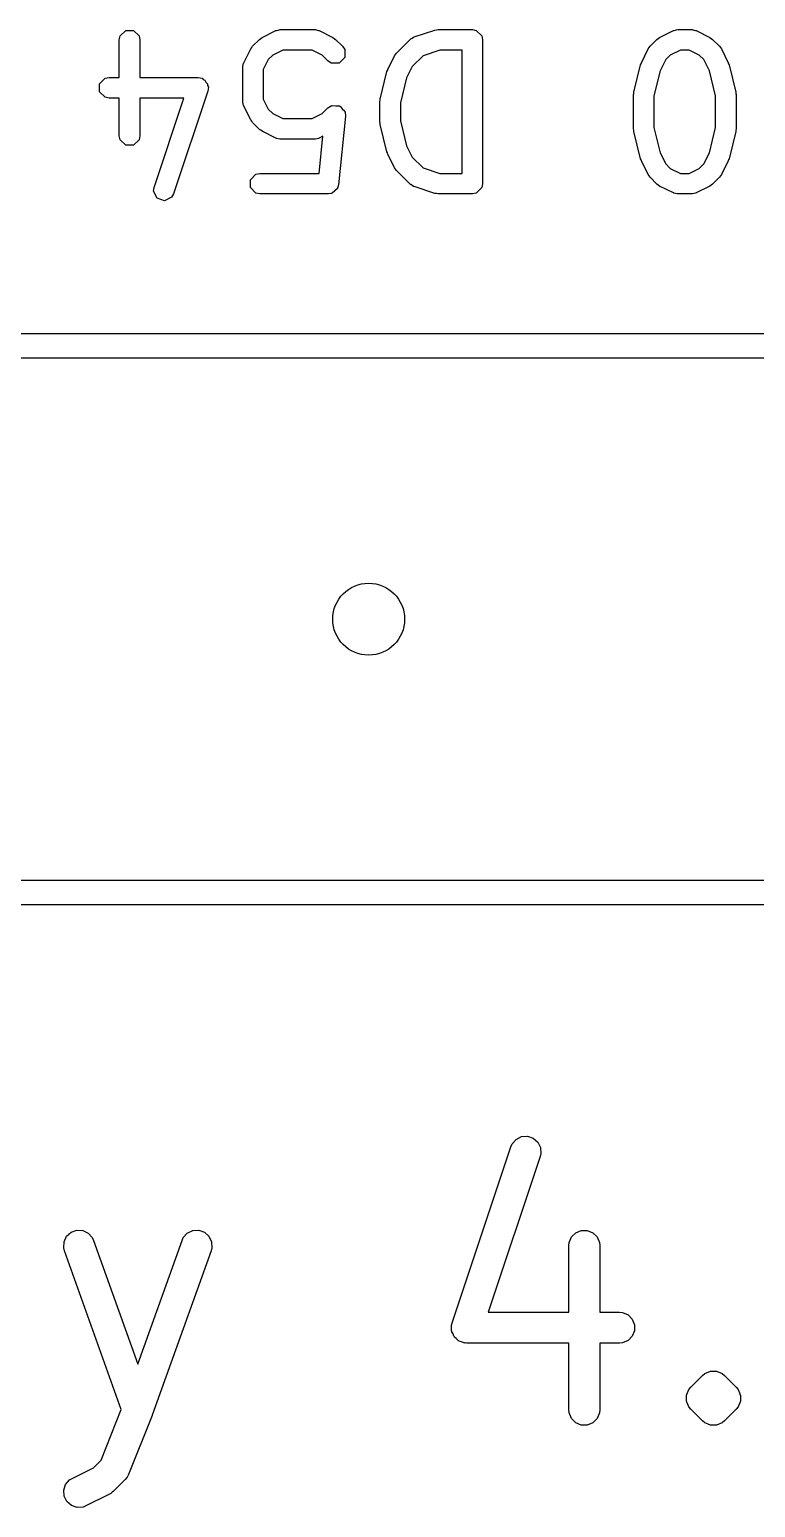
# Model space of a CAD drawing. Extents: x 2.09 to 4.49, y -4.78 to -2.96.
# Drawn here: x 3.4933 to 3.6323, y -3.241 to -2.9579 of the extents above; entities that cross this region are included whole.
import ezdxf

# ---------------------------------------------------------------- set-up
doc = ezdxf.new("R2010")
doc.units = 0
doc.header["$MEASUREMENT"] = 0
doc.layers.add('BLACK', color=7, linetype='CONTINUOUS')

msp = doc.modelspace()

# ---------------------------------------------------------------- linework, layer by layer
at = {"layer": 'BLACK', "linetype": 'CONTINUOUS'}
for p, q in [((3.51068, -2.95914), (3.51175, -2.95808)), ((3.51175, -2.95808), (3.51325, -2.95808)), ((3.51325, -2.95808), (3.51432, -2.95914)), ((3.53787, -2.95945), (3.54049, -2.95814)), ((3.54049, -2.95814), (3.54059, -2.95811)), ((3.54059, -2.95811), (3.54062, -2.95808)), ((3.54062, -2.95808), (3.54093, -2.95802)), ((3.54093, -2.95802), (3.54123, -2.95793)), ((3.54123, -2.95793), (3.54128, -2.95795)), ((3.54128, -2.95795), (3.54137, -2.95793)), ((3.54137, -2.95793), (3.54793, -2.95793)), ((3.54793, -2.95793), (3.54803, -2.95795)), ((3.54803, -2.95795), (3.54807, -2.95793)), ((3.54807, -2.95793), (3.54838, -2.95802)), ((3.54838, -2.95802), (3.54869, -2.95808)), ((3.54869, -2.95808), (3.54872, -2.95811)), ((3.54872, -2.95811), (3.54882, -2.95814)), ((3.54882, -2.95814), (3.55144, -2.95945)), ((3.567, -2.95934), (3.57093, -2.95803)), ((3.57093, -2.95803), (3.57125, -2.95799)), ((3.57125, -2.95799), (3.57156, -2.95793)), ((3.57156, -2.95793), (3.57812, -2.95793)), ((3.57812, -2.95793), (3.57887, -2.95808)), ((3.57887, -2.95808), (3.57994, -2.95914)), ((3.61398, -2.95945), (3.61661, -2.95814)), ((3.61661, -2.95814), (3.6167, -2.95811)), ((3.6167, -2.95811), (3.61674, -2.95808)), ((3.61674, -2.95808), (3.61704, -2.95802)), ((3.61704, -2.95802), (3.61735, -2.95793)), ((3.61735, -2.95793), (3.61739, -2.95795)), ((3.61739, -2.95795), (3.61749, -2.95793)), ((3.61749, -2.95793), (3.62011, -2.95793)), ((3.62011, -2.95793), (3.62021, -2.95795)), ((3.62021, -2.95795), (3.62025, -2.95793)), ((3.62025, -2.95793), (3.62056, -2.95802)), ((3.62056, -2.95802), (3.62087, -2.95808)), ((3.62087, -2.95808), (3.6209, -2.95811)), ((3.6209, -2.95811), (3.62099, -2.95814)), ((3.62099, -2.95814), (3.62362, -2.95945)), ((3.51053, -2.9599), (3.51068, -2.95914)), ((3.51053, -2.96711), (3.51053, -2.9599)), ((3.51432, -2.95914), (3.51447, -2.9599)), ((3.51447, -2.9599), (3.51447, -2.96711)), ((3.53604, -2.96113), (3.53736, -2.95982)), ((3.53736, -2.95982), (3.53762, -2.95964)), ((3.53762, -2.95964), (3.53787, -2.95945)), ((3.55144, -2.95945), (3.55169, -2.95964)), ((3.55169, -2.95964), (3.55195, -2.95982)), ((3.55195, -2.95982), (3.55326, -2.96113)), ((3.5636, -2.96244), (3.56623, -2.95982)), ((3.56623, -2.95982), (3.56631, -2.95976)), ((3.56631, -2.95976), (3.56633, -2.95972)), ((3.56633, -2.95972), (3.5666, -2.95957)), ((3.5666, -2.95957), (3.56687, -2.95939)), ((3.56687, -2.95939), (3.56691, -2.95939)), ((3.56691, -2.95939), (3.567, -2.95934)), ((3.57994, -2.95914), (3.58009, -2.9599)), ((3.58009, -2.9599), (3.58009, -2.98746)), ((3.61216, -2.96113), (3.61347, -2.95982)), ((3.61347, -2.95982), (3.61373, -2.95964)), ((3.61373, -2.95964), (3.61398, -2.95945)), ((3.62362, -2.95945), (3.62387, -2.95964)), ((3.62387, -2.95964), (3.62413, -2.95982)), ((3.62413, -2.95982), (3.62544, -2.96113)), ((3.53436, -2.96427), (3.53568, -2.96164)), ((3.53568, -2.96164), (3.53587, -2.96139)), ((3.53587, -2.96139), (3.53604, -2.96113)), ((3.53905, -2.96369), (3.53809, -2.96561)), ((3.53991, -2.96283), (3.53905, -2.96369)), ((3.54184, -2.96186), (3.53991, -2.96283)), ((3.54747, -2.96186), (3.54184, -2.96186)), ((3.54939, -2.96283), (3.54747, -2.96186)), ((3.55048, -2.96391), (3.54939, -2.96283)), ((3.55369, -2.96327), (3.55263, -2.96434)), ((3.55326, -2.96113), (3.55369, -2.96177)), ((3.55369, -2.96177), (3.55369, -2.96327)), ((3.56192, -2.96558), (3.56323, -2.96295)), ((3.56323, -2.96295), (3.56343, -2.9627)), ((3.56343, -2.9627), (3.5636, -2.96244)), ((3.56868, -2.96293), (3.56661, -2.965)), ((3.57188, -2.96186), (3.56868, -2.96293)), ((3.57615, -2.96186), (3.57188, -2.96186)), ((3.57615, -2.98549), (3.57615, -2.96186)), ((3.61048, -2.96427), (3.61179, -2.96164)), ((3.61179, -2.96164), (3.61198, -2.96139)), ((3.61198, -2.96139), (3.61216, -2.96113)), ((3.61517, -2.96369), (3.6141, -2.96583)), ((3.61603, -2.96283), (3.61517, -2.96369)), ((3.61795, -2.96186), (3.61603, -2.96283)), ((3.61965, -2.96186), (3.61795, -2.96186)), ((3.62157, -2.96283), (3.61965, -2.96186)), ((3.62243, -2.96369), (3.62157, -2.96283)), ((3.62351, -2.96583), (3.62243, -2.96369)), ((3.62544, -2.96113), (3.62562, -2.96139)), ((3.62562, -2.96139), (3.62581, -2.96164)), ((3.62581, -2.96164), (3.62712, -2.96427)), ((3.53416, -2.96501), (3.53424, -2.9647)), ((3.53417, -2.96505), (3.53416, -2.96501)), ((3.53416, -2.96515), (3.53417, -2.96505)), ((3.53416, -2.97171), (3.53416, -2.96515)), ((3.53424, -2.9647), (3.53431, -2.96439)), ((3.53431, -2.96439), (3.53434, -2.96436)), ((3.53434, -2.96436), (3.53436, -2.96427)), ((3.53809, -2.96561), (3.53809, -2.97124)), ((3.55112, -2.96434), (3.55048, -2.96391)), ((3.55263, -2.96434), (3.55112, -2.96434)), ((3.56046, -2.97123), (3.56177, -2.96598)), ((3.56177, -2.96598), (3.56187, -2.96579)), ((3.56187, -2.96579), (3.56192, -2.96558)), ((3.56661, -2.965), (3.56554, -2.96715)), ((3.60902, -2.96992), (3.61033, -2.96467)), ((3.61033, -2.96467), (3.61042, -2.96447)), ((3.61042, -2.96447), (3.61048, -2.96427)), ((3.6141, -2.96583), (3.6129, -2.97064)), ((3.62471, -2.97064), (3.62351, -2.96583)), ((3.62712, -2.96427), (3.62718, -2.96447)), ((3.62718, -2.96447), (3.62727, -2.96467)), ((3.62727, -2.96467), (3.62858, -2.96992)), ((3.50675, -2.96833), (3.50781, -2.96726)), ((3.50675, -2.96984), (3.50675, -2.96833)), ((3.50781, -2.96726), (3.50856, -2.96711)), ((3.50856, -2.96711), (3.51053, -2.96711)), ((3.51447, -2.96711), (3.52562, -2.96711)), ((3.52562, -2.96711), (3.52638, -2.96726)), ((3.52638, -2.96726), (3.52661, -2.96749)), ((3.52661, -2.96749), (3.52691, -2.9676)), ((3.52691, -2.9676), (3.52712, -2.96801)), ((3.52712, -2.96801), (3.52744, -2.96833)), ((3.52744, -2.96833), (3.52744, -2.96865)), ((3.52744, -2.96865), (3.52759, -2.96894)), ((3.52759, -2.96894), (3.52749, -2.96971)), ((3.56554, -2.96715), (3.56434, -2.97195)), ((3.50781, -2.9709), (3.50675, -2.96984)), ((3.50856, -2.97105), (3.50781, -2.9709)), ((3.51053, -2.97105), (3.50856, -2.97105)), ((3.51053, -2.97827), (3.51053, -2.97105)), ((3.52289, -2.97105), (3.51447, -2.97105)), ((3.51447, -2.97105), (3.51447, -2.97827)), ((3.5172, -2.98815), (3.52289, -2.97105)), ((3.52749, -2.96971), (3.52093, -2.98939)), ((3.53417, -2.9718), (3.53416, -2.97171)), ((3.53416, -2.97185), (3.53417, -2.9718)), ((3.53424, -2.97215), (3.53416, -2.97185)), ((3.53431, -2.97246), (3.53424, -2.97215)), ((3.53809, -2.97124), (3.53905, -2.97317)), ((3.5604, -2.97171), (3.56045, -2.97147)), ((3.5604, -2.97564), (3.5604, -2.97171)), ((3.56045, -2.97147), (3.56046, -2.97123)), ((3.56434, -2.97195), (3.56434, -2.9754)), ((3.60896, -2.97039), (3.60901, -2.97016)), ((3.60896, -2.97696), (3.60896, -2.97039)), ((3.60901, -2.97016), (3.60902, -2.96992)), ((3.6129, -2.97064), (3.6129, -2.97671)), ((3.62471, -2.97671), (3.62471, -2.97064)), ((3.62858, -2.96992), (3.6286, -2.97016)), ((3.6286, -2.97016), (3.62864, -2.97039)), ((3.62864, -2.97039), (3.62864, -2.97696)), ((3.53434, -2.97249), (3.53431, -2.97246)), ((3.53436, -2.97259), (3.53434, -2.97249)), ((3.53568, -2.97521), (3.53436, -2.97259)), ((3.53587, -2.97546), (3.53568, -2.97521)), ((3.53905, -2.97317), (3.53991, -2.97403)), ((3.53991, -2.97403), (3.54184, -2.97499)), ((3.54184, -2.97499), (3.54747, -2.97499)), ((3.54747, -2.97499), (3.54939, -2.97403)), ((3.54939, -2.97403), (3.55048, -2.97294)), ((3.55048, -2.97294), (3.55112, -2.97251)), ((3.55112, -2.97251), (3.55122, -2.97251)), ((3.55122, -2.97251), (3.5513, -2.97245)), ((3.5513, -2.97245), (3.55196, -2.97251)), ((3.55196, -2.97251), (3.55263, -2.97251)), ((3.55383, -2.97453), (3.55252, -2.98765)), ((3.55263, -2.97251), (3.5527, -2.97259)), ((3.5527, -2.97259), (3.5528, -2.9726)), ((3.5528, -2.9726), (3.55322, -2.97311)), ((3.55322, -2.97311), (3.55369, -2.97358)), ((3.55369, -2.97358), (3.55369, -2.97368)), ((3.55369, -2.97368), (3.55376, -2.97376)), ((3.55376, -2.97376), (3.55383, -2.97453)), ((3.53604, -2.97572), (3.53587, -2.97546)), ((3.53736, -2.97704), (3.53604, -2.97572)), ((3.53762, -2.97721), (3.53736, -2.97704)), ((3.53787, -2.97741), (3.53762, -2.97721)), ((3.54049, -2.97872), (3.53787, -2.97741)), ((3.56045, -2.97588), (3.5604, -2.97564)), ((3.56046, -2.97612), (3.56045, -2.97588)), ((3.56177, -2.98137), (3.56046, -2.97612)), ((3.56434, -2.9754), (3.56554, -2.98021)), ((3.60901, -2.97719), (3.60896, -2.97696)), ((3.60902, -2.97743), (3.60901, -2.97719)), ((3.61033, -2.98268), (3.60902, -2.97743)), ((3.6129, -2.97671), (3.6141, -2.98152)), ((3.62351, -2.98152), (3.62471, -2.97671)), ((3.62858, -2.97743), (3.62727, -2.98268)), ((3.6286, -2.97719), (3.62858, -2.97743)), ((3.62864, -2.97696), (3.6286, -2.97719)), ((3.51068, -2.97902), (3.51053, -2.97827)), ((3.51175, -2.98009), (3.51068, -2.97902)), ((3.51325, -2.98009), (3.51175, -2.98009)), ((3.51432, -2.97902), (3.51325, -2.98009)), ((3.51447, -2.97827), (3.51432, -2.97902)), ((3.54059, -2.97874), (3.54049, -2.97872)), ((3.54062, -2.97878), (3.54059, -2.97874)), ((3.54093, -2.97884), (3.54062, -2.97878)), ((3.54123, -2.97892), (3.54093, -2.97884)), ((3.54128, -2.97891), (3.54123, -2.97892)), ((3.54137, -2.97893), (3.54128, -2.97891)), ((3.54793, -2.97893), (3.54137, -2.97893)), ((3.54803, -2.97891), (3.54793, -2.97893)), ((3.54807, -2.97892), (3.54803, -2.97891)), ((3.54838, -2.97884), (3.54807, -2.97892)), ((3.54869, -2.97878), (3.54838, -2.97884)), ((3.54872, -2.97874), (3.54869, -2.97878)), ((3.54882, -2.97872), (3.54872, -2.97874)), ((3.54878, -2.98549), (3.54949, -2.97838)), ((3.54949, -2.97838), (3.54882, -2.97872)), ((3.56554, -2.98021), (3.56661, -2.98235)), ((3.56187, -2.98157), (3.56177, -2.98137)), ((3.56192, -2.98177), (3.56187, -2.98157)), ((3.56323, -2.9844), (3.56192, -2.98177)), ((3.56661, -2.98235), (3.56868, -2.98442)), ((3.61042, -2.98288), (3.61033, -2.98268)), ((3.61048, -2.98309), (3.61042, -2.98288)), ((3.61179, -2.98571), (3.61048, -2.98309)), ((3.6141, -2.98152), (3.61517, -2.98366)), ((3.61517, -2.98366), (3.61603, -2.98453)), ((3.62157, -2.98453), (3.62243, -2.98366)), ((3.62243, -2.98366), (3.62351, -2.98152)), ((3.62712, -2.98309), (3.62581, -2.98571)), ((3.62718, -2.98288), (3.62712, -2.98309)), ((3.62727, -2.98268), (3.62718, -2.98288)), ((3.53562, -2.9867), (3.53668, -2.98564)), ((3.53668, -2.98564), (3.53744, -2.98549)), ((3.53744, -2.98549), (3.54878, -2.98549)), ((3.56343, -2.98465), (3.56323, -2.9844)), ((3.5636, -2.98491), (3.56343, -2.98465)), ((3.56623, -2.98753), (3.5636, -2.98491)), ((3.56868, -2.98442), (3.57188, -2.98549)), ((3.57188, -2.98549), (3.57615, -2.98549)), ((3.61198, -2.98596), (3.61179, -2.98571)), ((3.61216, -2.98622), (3.61198, -2.98596)), ((3.61347, -2.98753), (3.61216, -2.98622)), ((3.61603, -2.98453), (3.61795, -2.98549)), ((3.61795, -2.98549), (3.61965, -2.98549)), ((3.61965, -2.98549), (3.62157, -2.98453)), ((3.62544, -2.98622), (3.62413, -2.98753)), ((3.62562, -2.98596), (3.62544, -2.98622)), ((3.62581, -2.98571), (3.62562, -2.98596)), ((3.5171, -2.98891), (3.5172, -2.98815)), ((3.51777, -2.99025), (3.5171, -2.98891)), ((3.53562, -2.98821), (3.53562, -2.9867)), ((3.53668, -2.98927), (3.53562, -2.98821)), ((3.53744, -2.98942), (3.53668, -2.98927)), ((3.55103, -2.98933), (3.55056, -2.98942)), ((3.55113, -2.98934), (3.55103, -2.98933)), ((3.55118, -2.9893), (3.55113, -2.98934)), ((3.55131, -2.98927), (3.55118, -2.9893)), ((3.55178, -2.98881), (3.55131, -2.98927)), ((3.55229, -2.98839), (3.55178, -2.98881)), ((3.55233, -2.98825), (3.55229, -2.98839)), ((3.55238, -2.98821), (3.55233, -2.98825)), ((3.55252, -2.98765), (3.55238, -2.98811)), ((3.55238, -2.98811), (3.55238, -2.98821)), ((3.56631, -2.98759), (3.56623, -2.98753)), ((3.56633, -2.98763), (3.56631, -2.98759)), ((3.5666, -2.98779), (3.56633, -2.98763)), ((3.56687, -2.98796), (3.5666, -2.98779)), ((3.56691, -2.98796), (3.56687, -2.98796)), ((3.567, -2.98801), (3.56691, -2.98796)), ((3.57093, -2.98932), (3.567, -2.98801)), ((3.57125, -2.98936), (3.57093, -2.98932)), ((3.57156, -2.98942), (3.57125, -2.98936)), ((3.57887, -2.98927), (3.57812, -2.98942)), ((3.57994, -2.98821), (3.57887, -2.98927)), ((3.58009, -2.98746), (3.57994, -2.98821)), ((3.61373, -2.98771), (3.61347, -2.98753)), ((3.61398, -2.9879), (3.61373, -2.98771)), ((3.61661, -2.98922), (3.61398, -2.9879)), ((3.6167, -2.98924), (3.61661, -2.98922)), ((3.61674, -2.98927), (3.6167, -2.98924)), ((3.61704, -2.98934), (3.61674, -2.98927)), ((3.61735, -2.98942), (3.61704, -2.98934)), ((3.62056, -2.98934), (3.62025, -2.98942)), ((3.62087, -2.98927), (3.62056, -2.98934)), ((3.6209, -2.98924), (3.62087, -2.98927)), ((3.62099, -2.98922), (3.6209, -2.98924)), ((3.62362, -2.9879), (3.62099, -2.98922)), ((3.62387, -2.98771), (3.62362, -2.9879)), ((3.62413, -2.98753), (3.62387, -2.98771)), ((3.5192, -2.99073), (3.51777, -2.99025)), ((3.52055, -2.99006), (3.5192, -2.99073)), ((3.52093, -2.98939), (3.52055, -2.99006)), ((3.55056, -2.98942), (3.53744, -2.98942)), ((3.57812, -2.98942), (3.57156, -2.98942)), ((3.61739, -2.9894), (3.61735, -2.98942)), ((3.61749, -2.98942), (3.61739, -2.9894)), ((3.62011, -2.98942), (3.61749, -2.98942)), ((3.62021, -2.9894), (3.62011, -2.98942)), ((3.62025, -2.98942), (3.62021, -2.9894)), ((3.30591, -3.01614), (4.30827, -3.01614)), ((4.30591, -3.02087), (3.30827, -3.02087)), ((3.30827, -3.12087), (4.30591, -3.12087)), ((4.30827, -3.12559), (3.30591, -3.12559)), ((3.58574, -3.17138), (3.58649, -3.17051)), ((3.58649, -3.17051), (3.58752, -3.16999)), ((3.58752, -3.16999), (3.58867, -3.16991)), ((3.58867, -3.16991), (3.58976, -3.17028)), ((3.58976, -3.17028), (3.59063, -3.17103)), ((3.57425, -3.20565), (3.5855, -3.17191)), ((3.5855, -3.17191), (3.58574, -3.17138)), ((3.59063, -3.17103), (3.59115, -3.17206)), ((3.59123, -3.17321), (3.5911, -3.17378)), ((3.59115, -3.17206), (3.59123, -3.17321)), ((3.5911, -3.17378), (3.58115, -3.20364)), ((3.49989, -3.19127), (3.49995, -3.19012)), ((3.49995, -3.19012), (3.50044, -3.18908)), ((3.50044, -3.18908), (3.5013, -3.18831)), ((3.5013, -3.18831), (3.50238, -3.18792)), ((3.50238, -3.18792), (3.50353, -3.18798)), ((3.50353, -3.18798), (3.50457, -3.18847)), ((3.50457, -3.18847), (3.50535, -3.18932)), ((3.50535, -3.18932), (3.50559, -3.18985)), ((3.50559, -3.18985), (3.51406, -3.21356)), ((3.51406, -3.21356), (3.52253, -3.18985)), ((3.52253, -3.18985), (3.52278, -3.18932)), ((3.52278, -3.18932), (3.52355, -3.18847)), ((3.52355, -3.18847), (3.52459, -3.18798)), ((3.52459, -3.18798), (3.52574, -3.18792)), ((3.52574, -3.18792), (3.52683, -3.18831)), ((3.52683, -3.18831), (3.52768, -3.18908)), ((3.52768, -3.18908), (3.52817, -3.19012)), ((3.52817, -3.19012), (3.52823, -3.19127)), ((3.5966, -3.19084), (3.59665, -3.19026)), ((3.59665, -3.19026), (3.59709, -3.1892)), ((3.59709, -3.1892), (3.59791, -3.18839)), ((3.59791, -3.18839), (3.59897, -3.18794)), ((3.59897, -3.18794), (3.60013, -3.18794)), ((3.60013, -3.18794), (3.60119, -3.18839)), ((3.60119, -3.18839), (3.60201, -3.1892)), ((3.60201, -3.1892), (3.60245, -3.19026)), ((3.60245, -3.19026), (3.6025, -3.19084)), ((3.50003, -3.19183), (3.49989, -3.19127)), ((3.5109, -3.22228), (3.50003, -3.19183)), ((3.52809, -3.19183), (3.51684, -3.22333)), ((3.52823, -3.19127), (3.52809, -3.19183)), ((3.5966, -3.20364), (3.5966, -3.19084)), ((3.6025, -3.19084), (3.6025, -3.20364)), ((3.58115, -3.20364), (3.5966, -3.20364)), ((3.6025, -3.20364), (3.6063, -3.20364)), ((3.6063, -3.20364), (3.60688, -3.20369)), ((3.60688, -3.20369), (3.60794, -3.20413)), ((3.60794, -3.20413), (3.60875, -3.20495)), ((3.57412, -3.20622), (3.57416, -3.20607)), ((3.57416, -3.20669), (3.57412, -3.20622)), ((3.57416, -3.20601), (3.57419, -3.20594)), ((3.57416, -3.20607), (3.57416, -3.20601)), ((3.57416, -3.20716), (3.57416, -3.20669)), ((3.5742, -3.20726), (3.57416, -3.20716)), ((3.57419, -3.20594), (3.57425, -3.20565)), ((3.57421, -3.20737), (3.5742, -3.20726)), ((3.60875, -3.20495), (3.6092, -3.20601)), ((3.6092, -3.20716), (3.60875, -3.20823)), ((3.6092, -3.20601), (3.6092, -3.20716)), ((3.57442, -3.20779), (3.57421, -3.20737)), ((3.5746, -3.20823), (3.57442, -3.20779)), ((3.57467, -3.2083), (3.5746, -3.20823)), ((3.57472, -3.2084), (3.57467, -3.2083)), ((3.57508, -3.20871), (3.57472, -3.2084)), ((3.57541, -3.20904), (3.57508, -3.20871)), ((3.57551, -3.20908), (3.57541, -3.20904)), ((3.57559, -3.20915), (3.57551, -3.20908)), ((3.57604, -3.2093), (3.57559, -3.20915)), ((3.57648, -3.20948), (3.57604, -3.2093)), ((3.57663, -3.2095), (3.57648, -3.20948)), ((3.57668, -3.20952), (3.57663, -3.2095)), ((3.57676, -3.20951), (3.57668, -3.20952)), ((3.57705, -3.20954), (3.57676, -3.20951)), ((3.5966, -3.20954), (3.57705, -3.20954)), ((3.5966, -3.22234), (3.5966, -3.20954)), ((3.6063, -3.20954), (3.6025, -3.20954)), ((3.6025, -3.20954), (3.6025, -3.22234)), ((3.60688, -3.20948), (3.6063, -3.20954)), ((3.60794, -3.20904), (3.60688, -3.20948)), ((3.60875, -3.20823), (3.60794, -3.20904)), ((3.61996, -3.218), (3.62221, -3.21575)), ((3.62221, -3.21575), (3.62266, -3.21538)), ((3.62266, -3.21538), (3.62372, -3.21494)), ((3.62372, -3.21494), (3.62487, -3.21494)), ((3.62487, -3.21494), (3.62487, -3.21494)), ((3.62487, -3.21494), (3.62594, -3.21538)), ((3.62594, -3.21538), (3.62638, -3.21575)), ((3.62638, -3.21575), (3.62863, -3.218)), ((3.61915, -3.21951), (3.61959, -3.21845)), ((3.61959, -3.21845), (3.61996, -3.218)), ((3.61959, -3.21845), (3.61959, -3.21845)), ((3.62863, -3.218), (3.629, -3.21845)), ((3.629, -3.21845), (3.629, -3.21845)), ((3.629, -3.21845), (3.62926, -3.21907)), ((3.61915, -3.22066), (3.61915, -3.21951)), ((3.61959, -3.22173), (3.61915, -3.22066)), ((3.62944, -3.22066), (3.629, -3.22173)), ((3.62926, -3.21907), (3.62943, -3.21948)), ((3.62943, -3.21948), (3.62944, -3.21951)), ((3.62944, -3.21951), (3.62944, -3.22066)), ((3.50704, -3.23193), (3.5109, -3.22228)), ((3.5168, -3.22343), (3.5123, -3.23468)), ((3.51682, -3.22338), (3.5168, -3.22343)), ((3.51684, -3.22333), (3.51682, -3.22338)), ((3.59665, -3.22291), (3.5966, -3.22234)), ((3.59709, -3.22398), (3.59665, -3.22291)), ((3.59791, -3.22479), (3.59709, -3.22398)), ((3.60201, -3.22398), (3.60119, -3.22479)), ((3.60245, -3.22291), (3.60201, -3.22398)), ((3.6025, -3.22234), (3.60245, -3.22291)), ((3.61996, -3.22217), (3.61959, -3.22173)), ((3.62221, -3.22442), (3.61996, -3.22217)), ((3.62863, -3.22217), (3.62638, -3.22442)), ((3.629, -3.22173), (3.62863, -3.22217)), ((3.59897, -3.22523), (3.59791, -3.22479)), ((3.60013, -3.22523), (3.59897, -3.22523)), ((3.60119, -3.22479), (3.60013, -3.22523)), ((3.62266, -3.22479), (3.62221, -3.22442)), ((3.62328, -3.22505), (3.62266, -3.22479)), ((3.62372, -3.22523), (3.62328, -3.22505)), ((3.62487, -3.22523), (3.62372, -3.22523)), ((3.62372, -3.22523), (3.62372, -3.22523)), ((3.62531, -3.22505), (3.62487, -3.22523)), ((3.62594, -3.22479), (3.62531, -3.22505)), ((3.62638, -3.22442), (3.62594, -3.22479)), ((3.50556, -3.23341), (3.50704, -3.23193)), ((3.501, -3.23575), (3.50149, -3.23544)), ((3.50149, -3.23544), (3.50556, -3.23341)), ((3.51165, -3.23567), (3.5094, -3.23792)), ((3.51202, -3.23523), (3.51165, -3.23567)), ((3.51204, -3.2352), (3.51202, -3.23521)), ((3.51202, -3.23521), (3.51202, -3.23523)), ((3.5123, -3.23468), (3.51204, -3.2352)), ((3.49988, -3.23772), (3.50025, -3.23662)), ((3.49996, -3.23886), (3.49988, -3.23772)), ((3.50025, -3.23662), (3.501, -3.23575)), ((3.50863, -3.23848), (3.50413, -3.24073)), ((3.50888, -3.23832), (3.50863, -3.23848)), ((3.50895, -3.23829), (3.50888, -3.23832)), ((3.50903, -3.23822), (3.50895, -3.23829)), ((3.50912, -3.23817), (3.50903, -3.23822)), ((3.50917, -3.23811), (3.50912, -3.23817)), ((3.5094, -3.23792), (3.50917, -3.23811)), ((3.50048, -3.23989), (3.49996, -3.23886)), ((3.50135, -3.24065), (3.50048, -3.23989)), ((3.50244, -3.24101), (3.50135, -3.24065)), ((3.50359, -3.24093), (3.50244, -3.24101)), ((3.50413, -3.24073), (3.50359, -3.24093))]:
    msp.add_line(p, q, dxfattribs=at)
at = {"layer": 'BLACK'}
msp.add_circle((3.55827, -3.07087), 0.00689, dxfattribs=at)
msp.add_circle((3.55827, -3.07087), 0.00689, dxfattribs=at)

doc.saveas('drawing.dxf')
